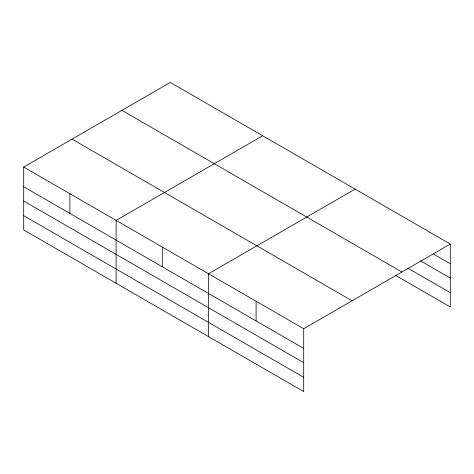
<?xml version="1.0" encoding="UTF-8"?>
<svg xmlns="http://www.w3.org/2000/svg" width="474" height="474" viewBox="0 0 474 474"><rect width="100%" height="100%" fill="white"/><g stroke="black" fill="none" stroke-linecap="round" stroke-linejoin="round"><path stroke-width="0.71" d="M23.7 167.061L303.698 328.719L303.698 391.577L23.7 229.926L23.7 167.061L170.302 82.423L450.3 244.074L450.3 306.939L395.719 275.43M262.703 135.765L116.1 220.404L116.1 283.268M355.103 189.114L208.501 273.753L208.501 336.617M303.698 328.719L450.3 244.074M433.165 253.898L450.3 263.793M420.474 260.807L450.3 278.031M407.776 268.154L450.3 292.701M121.925 110.353L401.922 272.005M72.078 139.131L352.075 300.783M23.7 186.774L303.698 348.431M23.7 201.017L303.698 362.669M23.7 215.682L303.698 377.34M256.096 301.233L256.096 320.951M162.298 247.078L162.298 266.797M69.897 193.736L69.897 213.448"/></g></svg>
